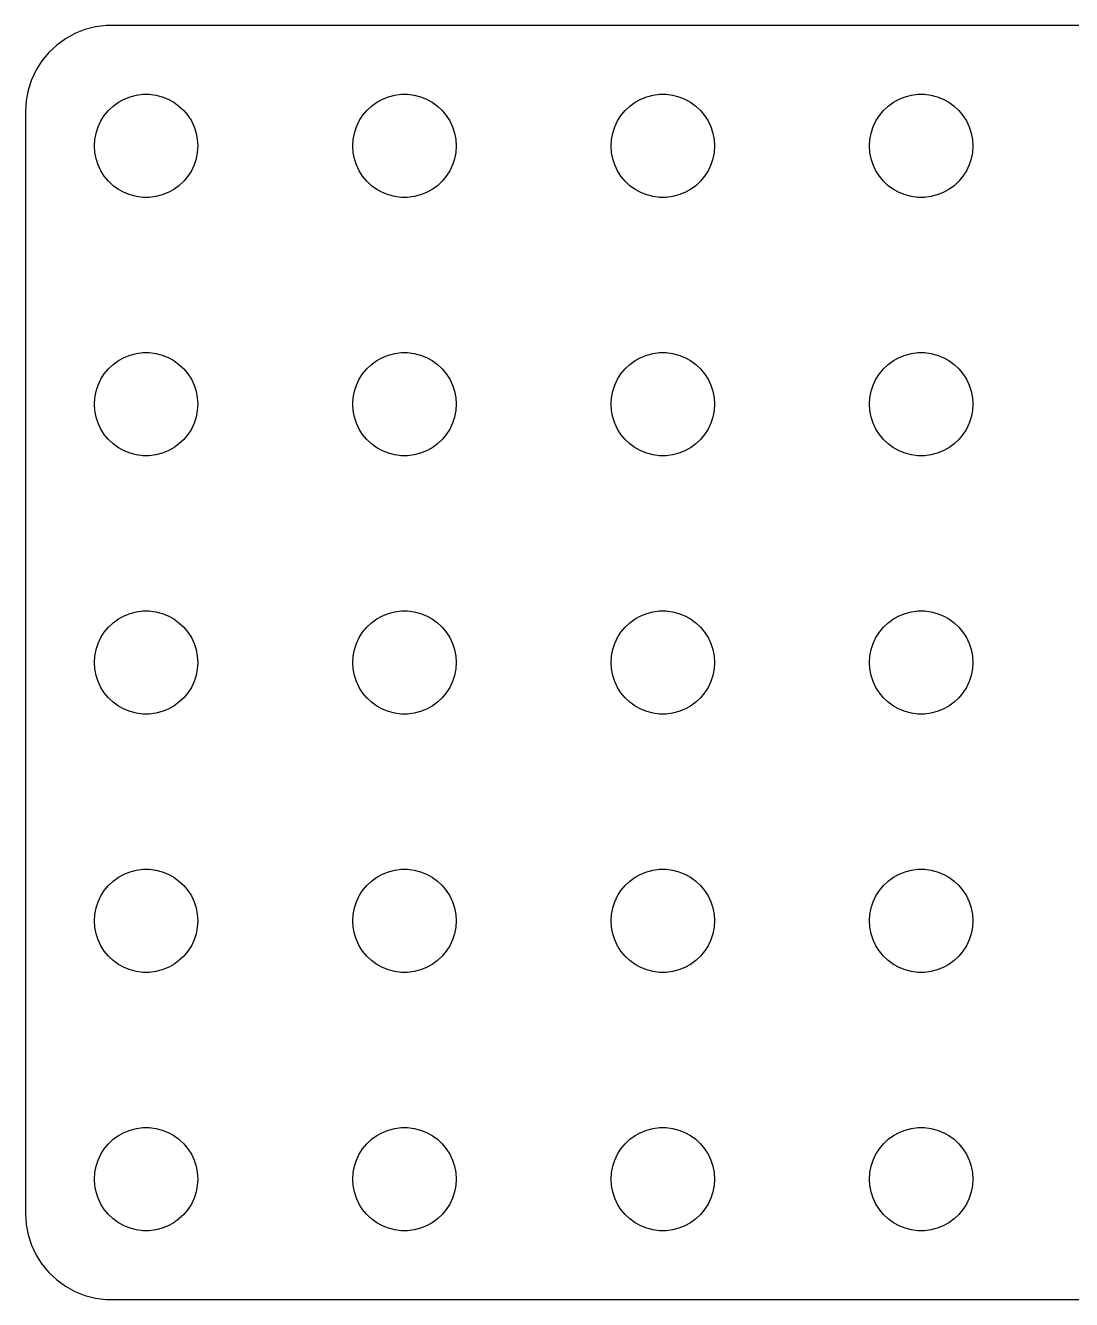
# Model space of a CAD drawing. Header units: metres. Extents: x -127 to 127, y -37 to 37.
# Drawn here: x -127 to -66.3, y -37 to 37 of the extents above; entities that cross this region are included whole.
import ezdxf

# ---------------------------------------------------------------- set-up
doc = ezdxf.new("R2010")
doc.units = ezdxf.units.M

msp = doc.modelspace()

# ---------------------------------------------------------------- linework, layer by layer
for p, q in [((-122.314, 36.9901), (-122.937, 36.9114)), ((122.314, 36.9901), (-122.314, 36.9901)), ((-124.129, 36.5241), (-124.679, 36.2216)), ((-123.545, 36.7553), (-124.129, 36.5241)), ((-122.937, 36.9114), (-123.545, 36.7553)), ((-125.187, 35.8526), (-125.645, 35.4227)), ((-124.679, 36.2216), (-125.187, 35.8526)), ((-126.045, 34.9389), (-126.382, 34.4088)), ((-125.645, 35.4227), (-126.045, 34.9389)), ((-126.382, 34.4088), (-126.649, 33.8406)), ((-126.649, 33.8406), (-126.843, 33.2434)), ((-126.961, 32.6267), (-127, 32)), ((-126.843, 33.2434), (-126.961, 32.6267)), ((-121.607, 32.533), (-121.277, 32.7145)), ((-121.277, 32.7145), (-120.927, 32.8532)), ((-120.927, 32.8532), (-120.562, 32.9469)), ((-120.562, 32.9469), (-120.188, 32.9941)), ((-120.188, 32.9941), (-119.812, 32.9941)), ((-119.812, 32.9941), (-119.438, 32.9469)), ((-119.438, 32.9469), (-119.073, 32.8532)), ((-119.073, 32.8532), (-118.723, 32.7145)), ((-118.723, 32.7145), (-118.393, 32.533)), ((-106.607, 32.533), (-106.277, 32.7145)), ((-106.277, 32.7145), (-105.927, 32.8532)), ((-105.927, 32.8532), (-105.562, 32.9469)), ((-105.562, 32.9469), (-105.188, 32.9941)), ((-105.188, 32.9941), (-104.812, 32.9941)), ((-104.812, 32.9941), (-104.438, 32.9469)), ((-104.438, 32.9469), (-104.073, 32.8532)), ((-104.073, 32.8532), (-103.723, 32.7145)), ((-103.723, 32.7145), (-103.393, 32.533)), ((-91.6075, 32.533), (-91.2773, 32.7145)), ((-91.2773, 32.7145), (-90.927, 32.8532)), ((-90.927, 32.8532), (-90.5621, 32.9469)), ((-90.5621, 32.9469), (-90.1884, 32.9941)), ((-90.1884, 32.9941), (-89.8116, 32.9941)), ((-89.8116, 32.9941), (-89.4379, 32.9469)), ((-89.4379, 32.9469), (-89.073, 32.8532)), ((-89.073, 32.8532), (-88.7227, 32.7145)), ((-88.7227, 32.7145), (-88.3925, 32.533)), ((-76.6075, 32.533), (-76.2773, 32.7145)), ((-76.2773, 32.7145), (-75.927, 32.8532)), ((-75.927, 32.8532), (-75.5621, 32.9469)), ((-75.5621, 32.9469), (-75.1884, 32.9941)), ((-75.1884, 32.9941), (-74.8116, 32.9941)), ((-74.8116, 32.9941), (-74.4379, 32.9469)), ((-74.4379, 32.9469), (-74.073, 32.8532)), ((-74.073, 32.8532), (-73.7227, 32.7145)), ((-73.7227, 32.7145), (-73.3925, 32.533)), ((-127, 32), (-127, -32)), ((-122.427, 31.7634), (-122.187, 32.0536)), ((-122.187, 32.0536), (-121.912, 32.3115)), ((-121.912, 32.3115), (-121.607, 32.533)), ((-118.393, 32.533), (-118.088, 32.3115)), ((-118.088, 32.3115), (-117.813, 32.0536)), ((-117.813, 32.0536), (-117.573, 31.7634)), ((-107.427, 31.7634), (-107.187, 32.0536)), ((-107.187, 32.0536), (-106.912, 32.3115)), ((-106.912, 32.3115), (-106.607, 32.533)), ((-103.393, 32.533), (-103.088, 32.3115)), ((-103.088, 32.3115), (-102.813, 32.0536)), ((-102.813, 32.0536), (-102.573, 31.7634)), ((-92.427, 31.7634), (-92.1869, 32.0536)), ((-92.1869, 32.0536), (-91.9123, 32.3115)), ((-91.9123, 32.3115), (-91.6075, 32.533)), ((-88.3925, 32.533), (-88.0877, 32.3115)), ((-88.0877, 32.3115), (-87.8131, 32.0536)), ((-87.8131, 32.0536), (-87.573, 31.7634)), ((-77.427, 31.7634), (-77.1869, 32.0536)), ((-77.1869, 32.0536), (-76.9123, 32.3115)), ((-76.9123, 32.3115), (-76.6075, 32.533)), ((-73.3925, 32.533), (-73.0877, 32.3115)), ((-73.0877, 32.3115), (-72.8131, 32.0536)), ((-72.8131, 32.0536), (-72.573, 31.7634)), ((-122.906, 30.7461), (-122.789, 31.1044)), ((-122.789, 31.1044), (-122.629, 31.4453)), ((-122.629, 31.4453), (-122.427, 31.7634)), ((-117.573, 31.7634), (-117.371, 31.4453)), ((-117.371, 31.4453), (-117.211, 31.1044)), ((-117.211, 31.1044), (-117.094, 30.7461)), ((-107.906, 30.7461), (-107.789, 31.1044)), ((-107.789, 31.1044), (-107.629, 31.4453)), ((-107.629, 31.4453), (-107.427, 31.7634)), ((-102.573, 31.7634), (-102.371, 31.4453)), ((-102.371, 31.4453), (-102.211, 31.1044)), ((-102.211, 31.1044), (-102.094, 30.7461)), ((-92.9057, 30.7461), (-92.7893, 31.1044)), ((-92.7893, 31.1044), (-92.6289, 31.4453)), ((-92.6289, 31.4453), (-92.427, 31.7634)), ((-87.573, 31.7634), (-87.3711, 31.4453)), ((-87.3711, 31.4453), (-87.2107, 31.1044)), ((-87.2107, 31.1044), (-87.0943, 30.7461)), ((-77.9057, 30.7461), (-77.7893, 31.1044)), ((-77.7893, 31.1044), (-77.6289, 31.4453)), ((-77.6289, 31.4453), (-77.427, 31.7634)), ((-72.573, 31.7634), (-72.3711, 31.4453)), ((-72.3711, 31.4453), (-72.2107, 31.1044)), ((-72.2107, 31.1044), (-72.0943, 30.7461)), ((-123, 30), (-122.976, 30.376)), ((-122.976, 30.376), (-122.906, 30.7461)), ((-117.094, 30.7461), (-117.024, 30.376)), ((-117.024, 30.376), (-117, 30)), ((-108, 30), (-107.976, 30.376)), ((-107.976, 30.376), (-107.906, 30.7461)), ((-102.094, 30.7461), (-102.024, 30.376)), ((-102.024, 30.376), (-102, 30)), ((-93, 30), (-92.9763, 30.376)), ((-92.9763, 30.376), (-92.9057, 30.7461)), ((-87.0943, 30.7461), (-87.0237, 30.376)), ((-87.0237, 30.376), (-87, 30)), ((-78, 30), (-77.9763, 30.376)), ((-77.9763, 30.376), (-77.9057, 30.7461)), ((-72.0943, 30.7461), (-72.0237, 30.376)), ((-72.0237, 30.376), (-72, 30)), ((-122.976, 29.624), (-123, 30)), ((-122.906, 29.2539), (-122.976, 29.624)), ((-117.024, 29.624), (-117.094, 29.2539)), ((-117, 30), (-117.024, 29.624)), ((-107.976, 29.624), (-108, 30)), ((-107.906, 29.2539), (-107.976, 29.624)), ((-102.024, 29.624), (-102.094, 29.2539)), ((-102, 30), (-102.024, 29.624)), ((-92.9763, 29.624), (-93, 30)), ((-92.9057, 29.2539), (-92.9763, 29.624)), ((-87.0237, 29.624), (-87.0943, 29.2539)), ((-87, 30), (-87.0237, 29.624)), ((-77.9763, 29.624), (-78, 30)), ((-77.9057, 29.2539), (-77.9763, 29.624)), ((-72.0237, 29.624), (-72.0943, 29.2539)), ((-72, 30), (-72.0237, 29.624)), ((-122.789, 28.8956), (-122.906, 29.2539)), ((-122.629, 28.5547), (-122.789, 28.8956)), ((-117.211, 28.8956), (-117.371, 28.5547)), ((-117.094, 29.2539), (-117.211, 28.8956)), ((-107.789, 28.8956), (-107.906, 29.2539)), ((-107.629, 28.5547), (-107.789, 28.8956)), ((-102.211, 28.8956), (-102.371, 28.5547)), ((-102.094, 29.2539), (-102.211, 28.8956)), ((-92.7893, 28.8956), (-92.9057, 29.2539)), ((-92.6289, 28.5547), (-92.7893, 28.8956)), ((-87.2107, 28.8956), (-87.3711, 28.5547)), ((-87.0943, 29.2539), (-87.2107, 28.8956)), ((-77.7893, 28.8956), (-77.9057, 29.2539)), ((-77.6289, 28.5547), (-77.7893, 28.8956)), ((-72.2107, 28.8956), (-72.3711, 28.5547)), ((-72.0943, 29.2539), (-72.2107, 28.8956)), ((-122.427, 28.2366), (-122.629, 28.5547)), ((-122.187, 27.9464), (-122.427, 28.2366)), ((-117.573, 28.2366), (-117.813, 27.9464)), ((-117.371, 28.5547), (-117.573, 28.2366)), ((-107.427, 28.2366), (-107.629, 28.5547)), ((-107.187, 27.9464), (-107.427, 28.2366)), ((-102.573, 28.2366), (-102.813, 27.9464)), ((-102.371, 28.5547), (-102.573, 28.2366)), ((-92.427, 28.2366), (-92.6289, 28.5547)), ((-92.1869, 27.9464), (-92.427, 28.2366)), ((-87.573, 28.2366), (-87.8131, 27.9464)), ((-87.3711, 28.5547), (-87.573, 28.2366)), ((-77.427, 28.2366), (-77.6289, 28.5547)), ((-77.1869, 27.9464), (-77.427, 28.2366)), ((-72.573, 28.2366), (-72.8131, 27.9464)), ((-72.3711, 28.5547), (-72.573, 28.2366)), ((-121.912, 27.6884), (-122.187, 27.9464)), ((-121.607, 27.467), (-121.912, 27.6884)), ((-121.277, 27.2855), (-121.607, 27.467)), ((-118.393, 27.467), (-118.723, 27.2855)), ((-118.088, 27.6884), (-118.393, 27.467)), ((-117.813, 27.9464), (-118.088, 27.6884)), ((-106.912, 27.6884), (-107.187, 27.9464)), ((-106.607, 27.467), (-106.912, 27.6884)), ((-106.277, 27.2855), (-106.607, 27.467)), ((-103.393, 27.467), (-103.723, 27.2855)), ((-103.088, 27.6884), (-103.393, 27.467)), ((-102.813, 27.9464), (-103.088, 27.6884)), ((-91.9123, 27.6884), (-92.1869, 27.9464)), ((-91.6075, 27.467), (-91.9123, 27.6884)), ((-91.2773, 27.2855), (-91.6075, 27.467)), ((-88.3925, 27.467), (-88.7227, 27.2855)), ((-88.0877, 27.6884), (-88.3925, 27.467)), ((-87.8131, 27.9464), (-88.0877, 27.6884)), ((-76.9123, 27.6884), (-77.1869, 27.9464)), ((-76.6075, 27.467), (-76.9123, 27.6884)), ((-76.2773, 27.2855), (-76.6075, 27.467)), ((-73.3925, 27.467), (-73.7227, 27.2855)), ((-73.0877, 27.6884), (-73.3925, 27.467)), ((-72.8131, 27.9464), (-73.0877, 27.6884)), ((-120.927, 27.1468), (-121.277, 27.2855)), ((-120.562, 27.0531), (-120.927, 27.1468)), ((-120.188, 27.0059), (-120.562, 27.0531)), ((-119.812, 27.0059), (-120.188, 27.0059)), ((-119.438, 27.0531), (-119.812, 27.0059)), ((-119.073, 27.1468), (-119.438, 27.0531)), ((-118.723, 27.2855), (-119.073, 27.1468)), ((-105.927, 27.1468), (-106.277, 27.2855)), ((-105.562, 27.0531), (-105.927, 27.1468)), ((-105.188, 27.0059), (-105.562, 27.0531)), ((-104.812, 27.0059), (-105.188, 27.0059)), ((-104.438, 27.0531), (-104.812, 27.0059)), ((-104.073, 27.1468), (-104.438, 27.0531)), ((-103.723, 27.2855), (-104.073, 27.1468)), ((-90.927, 27.1468), (-91.2773, 27.2855)), ((-90.5621, 27.0531), (-90.927, 27.1468)), ((-90.1884, 27.0059), (-90.5621, 27.0531)), ((-89.8116, 27.0059), (-90.1884, 27.0059)), ((-89.4379, 27.0531), (-89.8116, 27.0059)), ((-89.073, 27.1468), (-89.4379, 27.0531)), ((-88.7227, 27.2855), (-89.073, 27.1468)), ((-75.927, 27.1468), (-76.2773, 27.2855)), ((-75.5621, 27.0531), (-75.927, 27.1468)), ((-75.1884, 27.0059), (-75.5621, 27.0531)), ((-74.8116, 27.0059), (-75.1884, 27.0059)), ((-74.4379, 27.0531), (-74.8116, 27.0059)), ((-74.073, 27.1468), (-74.4379, 27.0531)), ((-73.7227, 27.2855), (-74.073, 27.1468)), ((-121.277, 17.7145), (-120.927, 17.8532)), ((-120.927, 17.8532), (-120.562, 17.9469)), ((-120.562, 17.9469), (-120.188, 17.9941)), ((-120.188, 17.9941), (-119.812, 17.9941)), ((-119.812, 17.9941), (-119.438, 17.9469)), ((-119.438, 17.9469), (-119.073, 17.8532)), ((-119.073, 17.8532), (-118.723, 17.7145)), ((-106.277, 17.7145), (-105.927, 17.8532)), ((-105.927, 17.8532), (-105.562, 17.9469)), ((-105.562, 17.9469), (-105.188, 17.9941)), ((-105.188, 17.9941), (-104.812, 17.9941)), ((-104.812, 17.9941), (-104.438, 17.9469)), ((-104.438, 17.9469), (-104.073, 17.8532)), ((-104.073, 17.8532), (-103.723, 17.7145)), ((-91.2773, 17.7145), (-90.927, 17.8532)), ((-90.927, 17.8532), (-90.5621, 17.9469)), ((-90.5621, 17.9469), (-90.1884, 17.9941)), ((-90.1884, 17.9941), (-89.8116, 17.9941)), ((-89.8116, 17.9941), (-89.4379, 17.9469)), ((-89.4379, 17.9469), (-89.073, 17.8532)), ((-89.073, 17.8532), (-88.7227, 17.7145)), ((-76.2773, 17.7145), (-75.927, 17.8532)), ((-75.927, 17.8532), (-75.5621, 17.9469)), ((-75.5621, 17.9469), (-75.1884, 17.9941)), ((-75.1884, 17.9941), (-74.8116, 17.9941)), ((-74.8116, 17.9941), (-74.4379, 17.9469)), ((-74.4379, 17.9469), (-74.073, 17.8532)), ((-74.073, 17.8532), (-73.7227, 17.7145)), ((-122.427, 16.7634), (-122.187, 17.0536)), ((-122.187, 17.0536), (-121.912, 17.3115)), ((-121.912, 17.3115), (-121.607, 17.533)), ((-121.607, 17.533), (-121.277, 17.7145)), ((-118.723, 17.7145), (-118.393, 17.533)), ((-118.393, 17.533), (-118.088, 17.3115)), ((-118.088, 17.3115), (-117.813, 17.0536)), ((-117.813, 17.0536), (-117.573, 16.7634)), ((-107.427, 16.7634), (-107.187, 17.0536)), ((-107.187, 17.0536), (-106.912, 17.3115)), ((-106.912, 17.3115), (-106.607, 17.533)), ((-106.607, 17.533), (-106.277, 17.7145)), ((-103.723, 17.7145), (-103.393, 17.533)), ((-103.393, 17.533), (-103.088, 17.3115)), ((-103.088, 17.3115), (-102.813, 17.0536)), ((-102.813, 17.0536), (-102.573, 16.7634)), ((-92.427, 16.7634), (-92.1869, 17.0536)), ((-92.1869, 17.0536), (-91.9123, 17.3115)), ((-91.9123, 17.3115), (-91.6075, 17.533)), ((-91.6075, 17.533), (-91.2773, 17.7145)), ((-88.7227, 17.7145), (-88.3925, 17.533)), ((-88.3925, 17.533), (-88.0877, 17.3115)), ((-88.0877, 17.3115), (-87.8131, 17.0536)), ((-87.8131, 17.0536), (-87.573, 16.7634)), ((-77.427, 16.7634), (-77.1869, 17.0536)), ((-77.1869, 17.0536), (-76.9123, 17.3115)), ((-76.9123, 17.3115), (-76.6075, 17.533)), ((-76.6075, 17.533), (-76.2773, 17.7145)), ((-73.7227, 17.7145), (-73.3925, 17.533)), ((-73.3925, 17.533), (-73.0877, 17.3115)), ((-73.0877, 17.3115), (-72.8131, 17.0536)), ((-72.8131, 17.0536), (-72.573, 16.7634)), ((-122.789, 16.1044), (-122.629, 16.4453)), ((-122.629, 16.4453), (-122.427, 16.7634)), ((-117.573, 16.7634), (-117.371, 16.4453)), ((-117.371, 16.4453), (-117.211, 16.1044)), ((-107.789, 16.1044), (-107.629, 16.4453)), ((-107.629, 16.4453), (-107.427, 16.7634)), ((-102.573, 16.7634), (-102.371, 16.4453)), ((-102.371, 16.4453), (-102.211, 16.1044)), ((-92.7893, 16.1044), (-92.6289, 16.4453)), ((-92.6289, 16.4453), (-92.427, 16.7634)), ((-87.573, 16.7634), (-87.3711, 16.4453)), ((-87.3711, 16.4453), (-87.2107, 16.1044)), ((-77.7893, 16.1044), (-77.6289, 16.4453)), ((-77.6289, 16.4453), (-77.427, 16.7634)), ((-72.573, 16.7634), (-72.3711, 16.4453)), ((-72.3711, 16.4453), (-72.2107, 16.1044)), ((-122.976, 15.376), (-122.906, 15.7461)), ((-122.906, 15.7461), (-122.789, 16.1044)), ((-117.211, 16.1044), (-117.094, 15.7461)), ((-117.094, 15.7461), (-117.024, 15.376)), ((-107.976, 15.376), (-107.906, 15.7461)), ((-107.906, 15.7461), (-107.789, 16.1044)), ((-102.211, 16.1044), (-102.094, 15.7461)), ((-102.094, 15.7461), (-102.024, 15.376)), ((-92.9763, 15.376), (-92.9057, 15.7461)), ((-92.9057, 15.7461), (-92.7893, 16.1044)), ((-87.2107, 16.1044), (-87.0943, 15.7461)), ((-87.0943, 15.7461), (-87.0237, 15.376)), ((-77.9763, 15.376), (-77.9057, 15.7461)), ((-77.9057, 15.7461), (-77.7893, 16.1044)), ((-72.2107, 16.1044), (-72.0943, 15.7461)), ((-72.0943, 15.7461), (-72.0237, 15.376)), ((-123, 15), (-122.976, 15.376)), ((-122.976, 14.624), (-123, 15)), ((-117.024, 15.376), (-117, 15)), ((-117, 15), (-117.024, 14.624)), ((-108, 15), (-107.976, 15.376)), ((-107.976, 14.624), (-108, 15)), ((-102.024, 15.376), (-102, 15)), ((-102, 15), (-102.024, 14.624)), ((-93, 15), (-92.9763, 15.376)), ((-92.9763, 14.624), (-93, 15)), ((-87.0237, 15.376), (-87, 15)), ((-87, 15), (-87.0237, 14.624)), ((-78, 15), (-77.9763, 15.376)), ((-77.9763, 14.624), (-78, 15)), ((-72.0237, 15.376), (-72, 15)), ((-72, 15), (-72.0237, 14.624)), ((-122.906, 14.2539), (-122.976, 14.624)), ((-122.789, 13.8956), (-122.906, 14.2539)), ((-117.094, 14.2539), (-117.211, 13.8956)), ((-117.024, 14.624), (-117.094, 14.2539)), ((-107.906, 14.2539), (-107.976, 14.624)), ((-107.789, 13.8956), (-107.906, 14.2539)), ((-102.094, 14.2539), (-102.211, 13.8956)), ((-102.024, 14.624), (-102.094, 14.2539)), ((-92.9057, 14.2539), (-92.9763, 14.624)), ((-92.7893, 13.8956), (-92.9057, 14.2539)), ((-87.0943, 14.2539), (-87.2107, 13.8956)), ((-87.0237, 14.624), (-87.0943, 14.2539)), ((-77.9057, 14.2539), (-77.9763, 14.624)), ((-77.7893, 13.8956), (-77.9057, 14.2539)), ((-72.0943, 14.2539), (-72.2107, 13.8956)), ((-72.0237, 14.624), (-72.0943, 14.2539)), ((-122.629, 13.5547), (-122.789, 13.8956)), ((-122.427, 13.2366), (-122.629, 13.5547)), ((-117.371, 13.5547), (-117.573, 13.2366)), ((-117.211, 13.8956), (-117.371, 13.5547)), ((-107.629, 13.5547), (-107.789, 13.8956)), ((-107.427, 13.2366), (-107.629, 13.5547)), ((-102.371, 13.5547), (-102.573, 13.2366)), ((-102.211, 13.8956), (-102.371, 13.5547)), ((-92.6289, 13.5547), (-92.7893, 13.8956)), ((-92.427, 13.2366), (-92.6289, 13.5547)), ((-87.3711, 13.5547), (-87.573, 13.2366)), ((-87.2107, 13.8956), (-87.3711, 13.5547)), ((-77.6289, 13.5547), (-77.7893, 13.8956)), ((-77.427, 13.2366), (-77.6289, 13.5547)), ((-72.3711, 13.5547), (-72.573, 13.2366)), ((-72.2107, 13.8956), (-72.3711, 13.5547)), ((-122.187, 12.9464), (-122.427, 13.2366)), ((-121.912, 12.6884), (-122.187, 12.9464)), ((-121.607, 12.467), (-121.912, 12.6884)), ((-118.088, 12.6884), (-118.393, 12.467)), ((-117.813, 12.9464), (-118.088, 12.6884)), ((-117.573, 13.2366), (-117.813, 12.9464)), ((-107.187, 12.9464), (-107.427, 13.2366)), ((-106.912, 12.6884), (-107.187, 12.9464)), ((-106.607, 12.467), (-106.912, 12.6884)), ((-103.088, 12.6884), (-103.393, 12.467)), ((-102.813, 12.9464), (-103.088, 12.6884)), ((-102.573, 13.2366), (-102.813, 12.9464)), ((-92.1869, 12.9464), (-92.427, 13.2366)), ((-91.9123, 12.6884), (-92.1869, 12.9464)), ((-91.6075, 12.467), (-91.9123, 12.6884)), ((-88.0877, 12.6884), (-88.3925, 12.467)), ((-87.8131, 12.9464), (-88.0877, 12.6884)), ((-87.573, 13.2366), (-87.8131, 12.9464)), ((-77.1869, 12.9464), (-77.427, 13.2366)), ((-76.9123, 12.6884), (-77.1869, 12.9464)), ((-76.6075, 12.467), (-76.9123, 12.6884)), ((-73.0877, 12.6884), (-73.3925, 12.467)), ((-72.8131, 12.9464), (-73.0877, 12.6884)), ((-72.573, 13.2366), (-72.8131, 12.9464)), ((-121.277, 12.2855), (-121.607, 12.467)), ((-120.927, 12.1468), (-121.277, 12.2855)), ((-120.562, 12.0531), (-120.927, 12.1468)), ((-120.188, 12.0059), (-120.562, 12.0531)), ((-119.812, 12.0059), (-120.188, 12.0059)), ((-119.438, 12.0531), (-119.812, 12.0059)), ((-119.073, 12.1468), (-119.438, 12.0531)), ((-118.723, 12.2855), (-119.073, 12.1468)), ((-118.393, 12.467), (-118.723, 12.2855)), ((-106.277, 12.2855), (-106.607, 12.467)), ((-105.927, 12.1468), (-106.277, 12.2855)), ((-105.562, 12.0531), (-105.927, 12.1468)), ((-105.188, 12.0059), (-105.562, 12.0531)), ((-104.812, 12.0059), (-105.188, 12.0059)), ((-104.438, 12.0531), (-104.812, 12.0059)), ((-104.073, 12.1468), (-104.438, 12.0531)), ((-103.723, 12.2855), (-104.073, 12.1468)), ((-103.393, 12.467), (-103.723, 12.2855)), ((-91.2773, 12.2855), (-91.6075, 12.467)), ((-90.927, 12.1468), (-91.2773, 12.2855)), ((-90.5621, 12.0531), (-90.927, 12.1468)), ((-90.1884, 12.0059), (-90.5621, 12.0531)), ((-89.8116, 12.0059), (-90.1884, 12.0059)), ((-89.4379, 12.0531), (-89.8116, 12.0059)), ((-89.073, 12.1468), (-89.4379, 12.0531)), ((-88.7227, 12.2855), (-89.073, 12.1468)), ((-88.3925, 12.467), (-88.7227, 12.2855)), ((-76.2773, 12.2855), (-76.6075, 12.467)), ((-75.927, 12.1468), (-76.2773, 12.2855)), ((-75.5621, 12.0531), (-75.927, 12.1468)), ((-75.1884, 12.0059), (-75.5621, 12.0531)), ((-74.8116, 12.0059), (-75.1884, 12.0059)), ((-74.4379, 12.0531), (-74.8116, 12.0059)), ((-74.073, 12.1468), (-74.4379, 12.0531)), ((-73.7227, 12.2855), (-74.073, 12.1468)), ((-73.3925, 12.467), (-73.7227, 12.2855)), ((-120.562, 2.94685), (-120.188, 2.99408)), ((-120.188, 2.99408), (-119.812, 2.99408)), ((-119.812, 2.99408), (-119.438, 2.94685)), ((-105.562, 2.94685), (-105.188, 2.99408)), ((-105.188, 2.99408), (-104.812, 2.99408)), ((-104.812, 2.99408), (-104.438, 2.94685)), ((-90.5621, 2.94685), (-90.1884, 2.99408)), ((-90.1884, 2.99408), (-89.8116, 2.99408)), ((-89.8116, 2.99408), (-89.4379, 2.94685)), ((-75.5621, 2.94685), (-75.1884, 2.99408)), ((-75.1884, 2.99408), (-74.8116, 2.99408)), ((-74.8116, 2.99408), (-74.4379, 2.94685)), ((-122.187, 2.05363), (-121.912, 2.31154)), ((-121.912, 2.31154), (-121.607, 2.53297)), ((-121.607, 2.53297), (-121.277, 2.71448)), ((-121.277, 2.71448), (-120.927, 2.85316)), ((-120.927, 2.85316), (-120.562, 2.94685)), ((-119.438, 2.94685), (-119.073, 2.85316)), ((-119.073, 2.85316), (-118.723, 2.71448)), ((-118.723, 2.71448), (-118.393, 2.53297)), ((-118.393, 2.53297), (-118.088, 2.31154)), ((-118.088, 2.31154), (-117.813, 2.05363)), ((-107.187, 2.05363), (-106.912, 2.31154)), ((-106.912, 2.31154), (-106.607, 2.53297)), ((-106.607, 2.53297), (-106.277, 2.71448)), ((-106.277, 2.71448), (-105.927, 2.85316)), ((-105.927, 2.85316), (-105.562, 2.94685)), ((-104.438, 2.94685), (-104.073, 2.85316)), ((-104.073, 2.85316), (-103.723, 2.71448)), ((-103.723, 2.71448), (-103.393, 2.53297)), ((-103.393, 2.53297), (-103.088, 2.31154)), ((-103.088, 2.31154), (-102.813, 2.05363)), ((-92.1869, 2.05363), (-91.9123, 2.31154)), ((-91.9123, 2.31154), (-91.6075, 2.53297)), ((-91.6075, 2.53297), (-91.2773, 2.71448)), ((-91.2773, 2.71448), (-90.927, 2.85316)), ((-90.927, 2.85316), (-90.5621, 2.94685)), ((-89.4379, 2.94685), (-89.073, 2.85316)), ((-89.073, 2.85316), (-88.7227, 2.71448)), ((-88.7227, 2.71448), (-88.3925, 2.53297)), ((-88.3925, 2.53297), (-88.0877, 2.31154)), ((-88.0877, 2.31154), (-87.8131, 2.05363)), ((-77.1869, 2.05363), (-76.9123, 2.31154)), ((-76.9123, 2.31154), (-76.6075, 2.53297)), ((-76.6075, 2.53297), (-76.2773, 2.71448)), ((-76.2773, 2.71448), (-75.927, 2.85316)), ((-75.927, 2.85316), (-75.5621, 2.94685)), ((-74.4379, 2.94685), (-74.073, 2.85316)), ((-74.073, 2.85316), (-73.7227, 2.71448)), ((-73.7227, 2.71448), (-73.3925, 2.53297)), ((-73.3925, 2.53297), (-73.0877, 2.31154)), ((-73.0877, 2.31154), (-72.8131, 2.05363)), ((-122.629, 1.44525), (-122.427, 1.76335)), ((-122.427, 1.76335), (-122.187, 2.05363)), ((-117.813, 2.05363), (-117.573, 1.76335)), ((-117.573, 1.76335), (-117.371, 1.44525)), ((-107.629, 1.44525), (-107.427, 1.76335)), ((-107.427, 1.76335), (-107.187, 2.05363)), ((-102.813, 2.05363), (-102.573, 1.76335)), ((-102.573, 1.76335), (-102.371, 1.44525)), ((-92.6289, 1.44525), (-92.427, 1.76335)), ((-92.427, 1.76335), (-92.1869, 2.05363)), ((-87.8131, 2.05363), (-87.573, 1.76335)), ((-87.573, 1.76335), (-87.3711, 1.44525)), ((-77.6289, 1.44525), (-77.427, 1.76335)), ((-77.427, 1.76335), (-77.1869, 2.05363)), ((-72.8131, 2.05363), (-72.573, 1.76335)), ((-72.573, 1.76335), (-72.3711, 1.44525)), ((-122.976, 0.375992), (-122.906, 0.746063)), ((-122.906, 0.746063), (-122.789, 1.10437)), ((-122.789, 1.10437), (-122.629, 1.44525)), ((-117.371, 1.44525), (-117.211, 1.10437)), ((-117.211, 1.10437), (-117.094, 0.746063)), ((-117.094, 0.746063), (-117.024, 0.375992)), ((-107.976, 0.375992), (-107.906, 0.746063)), ((-107.906, 0.746063), (-107.789, 1.10437)), ((-107.789, 1.10437), (-107.629, 1.44525)), ((-102.371, 1.44525), (-102.211, 1.10437)), ((-102.211, 1.10437), (-102.094, 0.746063)), ((-102.094, 0.746063), (-102.024, 0.375992)), ((-92.9763, 0.375992), (-92.9057, 0.746063)), ((-92.9057, 0.746063), (-92.7893, 1.10437)), ((-92.7893, 1.10437), (-92.6289, 1.44525)), ((-87.3711, 1.44525), (-87.2107, 1.10437)), ((-87.2107, 1.10437), (-87.0943, 0.746063)), ((-87.0943, 0.746063), (-87.0237, 0.375992)), ((-77.9763, 0.375992), (-77.9057, 0.746063)), ((-77.9057, 0.746063), (-77.7893, 1.10437)), ((-77.7893, 1.10437), (-77.6289, 1.44525)), ((-72.3711, 1.44525), (-72.2107, 1.10437)), ((-72.2107, 1.10437), (-72.0943, 0.746063)), ((-72.0943, 0.746063), (-72.0237, 0.375992)), ((-123, 0), (-122.976, 0.375992)), ((-122.976, -0.375992), (-123, 0)), ((-117.024, 0.375992), (-117, 0)), ((-117, 0), (-117.024, -0.375992)), ((-108, 0), (-107.976, 0.375992)), ((-107.976, -0.375992), (-108, 0)), ((-102.024, 0.375992), (-102, 0)), ((-102, 0), (-102.024, -0.375992)), ((-93, 0), (-92.9763, 0.375992)), ((-92.9763, -0.375992), (-93, 0)), ((-87.0237, 0.375992), (-87, 0)), ((-87, 0), (-87.0237, -0.375992)), ((-78, 0), (-77.9763, 0.375992)), ((-77.9763, -0.375992), (-78, 0)), ((-72.0237, 0.375992), (-72, 0)), ((-72, 0), (-72.0237, -0.375992)), ((-122.906, -0.746063), (-122.976, -0.375992)), ((-117.024, -0.375992), (-117.094, -0.746063)), ((-107.906, -0.746063), (-107.976, -0.375992)), ((-102.024, -0.375992), (-102.094, -0.746063)), ((-92.9057, -0.746063), (-92.9763, -0.375992)), ((-87.0237, -0.375992), (-87.0943, -0.746063)), ((-77.9057, -0.746063), (-77.9763, -0.375992)), ((-72.0237, -0.375992), (-72.0943, -0.746063)), ((-122.789, -1.10437), (-122.906, -0.746063)), ((-122.629, -1.44525), (-122.789, -1.10437)), ((-122.427, -1.76335), (-122.629, -1.44525)), ((-117.371, -1.44525), (-117.573, -1.76335)), ((-117.211, -1.10437), (-117.371, -1.44525)), ((-117.094, -0.746063), (-117.211, -1.10437)), ((-107.789, -1.10437), (-107.906, -0.746063)), ((-107.629, -1.44525), (-107.789, -1.10437)), ((-107.427, -1.76335), (-107.629, -1.44525)), ((-102.371, -1.44525), (-102.573, -1.76335)), ((-102.211, -1.10437), (-102.371, -1.44525)), ((-102.094, -0.746063), (-102.211, -1.10437)), ((-92.7893, -1.10437), (-92.9057, -0.746063)), ((-92.6289, -1.44525), (-92.7893, -1.10437)), ((-92.427, -1.76335), (-92.6289, -1.44525)), ((-87.3711, -1.44525), (-87.573, -1.76335)), ((-87.2107, -1.10437), (-87.3711, -1.44525)), ((-87.0943, -0.746063), (-87.2107, -1.10437)), ((-77.7893, -1.10437), (-77.9057, -0.746063)), ((-77.6289, -1.44525), (-77.7893, -1.10437)), ((-77.427, -1.76335), (-77.6289, -1.44525)), ((-72.3711, -1.44525), (-72.573, -1.76335)), ((-72.2107, -1.10437), (-72.3711, -1.44525)), ((-72.0943, -0.746063), (-72.2107, -1.10437)), ((-122.187, -2.05363), (-122.427, -1.76335)), ((-121.912, -2.31154), (-122.187, -2.05363)), ((-117.813, -2.05363), (-118.088, -2.31154)), ((-117.573, -1.76335), (-117.813, -2.05363)), ((-107.187, -2.05363), (-107.427, -1.76335)), ((-106.912, -2.31154), (-107.187, -2.05363)), ((-102.813, -2.05363), (-103.088, -2.31154)), ((-102.573, -1.76335), (-102.813, -2.05363)), ((-92.1869, -2.05363), (-92.427, -1.76335)), ((-91.9123, -2.31154), (-92.1869, -2.05363)), ((-87.8131, -2.05363), (-88.0877, -2.31154)), ((-87.573, -1.76335), (-87.8131, -2.05363)), ((-77.1869, -2.05363), (-77.427, -1.76335)), ((-76.9123, -2.31154), (-77.1869, -2.05363)), ((-72.8131, -2.05363), (-73.0877, -2.31154)), ((-72.573, -1.76335), (-72.8131, -2.05363)), ((-121.607, -2.53297), (-121.912, -2.31154)), ((-121.277, -2.71448), (-121.607, -2.53297)), ((-120.927, -2.85316), (-121.277, -2.71448)), ((-120.562, -2.94685), (-120.927, -2.85316)), ((-120.188, -2.99408), (-120.562, -2.94685)), ((-119.438, -2.94685), (-119.812, -2.99408)), ((-119.073, -2.85316), (-119.438, -2.94685)), ((-118.723, -2.71448), (-119.073, -2.85316)), ((-118.393, -2.53297), (-118.723, -2.71448)), ((-118.088, -2.31154), (-118.393, -2.53297)), ((-106.607, -2.53297), (-106.912, -2.31154)), ((-106.277, -2.71448), (-106.607, -2.53297)), ((-105.927, -2.85316), (-106.277, -2.71448)), ((-105.562, -2.94685), (-105.927, -2.85316)), ((-105.188, -2.99408), (-105.562, -2.94685)), ((-104.438, -2.94685), (-104.812, -2.99408)), ((-104.073, -2.85316), (-104.438, -2.94685)), ((-103.723, -2.71448), (-104.073, -2.85316)), ((-103.393, -2.53297), (-103.723, -2.71448)), ((-103.088, -2.31154), (-103.393, -2.53297)), ((-91.6075, -2.53297), (-91.9123, -2.31154)), ((-91.2773, -2.71448), (-91.6075, -2.53297)), ((-90.927, -2.85316), (-91.2773, -2.71448)), ((-90.5621, -2.94685), (-90.927, -2.85316)), ((-90.1884, -2.99408), (-90.5621, -2.94685)), ((-89.4379, -2.94685), (-89.8116, -2.99408)), ((-89.073, -2.85316), (-89.4379, -2.94685)), ((-88.7227, -2.71448), (-89.073, -2.85316)), ((-88.3925, -2.53297), (-88.7227, -2.71448)), ((-88.0877, -2.31154), (-88.3925, -2.53297)), ((-76.6075, -2.53297), (-76.9123, -2.31154)), ((-76.2773, -2.71448), (-76.6075, -2.53297)), ((-75.927, -2.85316), (-76.2773, -2.71448)), ((-75.5621, -2.94685), (-75.927, -2.85316)), ((-75.1884, -2.99408), (-75.5621, -2.94685)), ((-74.4379, -2.94685), (-74.8116, -2.99408)), ((-74.073, -2.85316), (-74.4379, -2.94685)), ((-73.7227, -2.71448), (-74.073, -2.85316)), ((-73.3925, -2.53297), (-73.7227, -2.71448)), ((-73.0877, -2.31154), (-73.3925, -2.53297)), ((-119.812, -2.99408), (-120.188, -2.99408)), ((-104.812, -2.99408), (-105.188, -2.99408)), ((-89.8116, -2.99408), (-90.1884, -2.99408)), ((-74.8116, -2.99408), (-75.1884, -2.99408)), ((-121.912, -12.6884), (-121.607, -12.467)), ((-121.607, -12.467), (-121.277, -12.2855)), ((-121.277, -12.2855), (-120.927, -12.1468)), ((-120.927, -12.1468), (-120.562, -12.0531)), ((-120.562, -12.0531), (-120.188, -12.0059)), ((-120.188, -12.0059), (-119.812, -12.0059)), ((-119.812, -12.0059), (-119.438, -12.0531)), ((-119.438, -12.0531), (-119.073, -12.1468)), ((-119.073, -12.1468), (-118.723, -12.2855)), ((-118.723, -12.2855), (-118.393, -12.467)), ((-118.393, -12.467), (-118.088, -12.6884)), ((-106.912, -12.6884), (-106.607, -12.467)), ((-106.607, -12.467), (-106.277, -12.2855)), ((-106.277, -12.2855), (-105.927, -12.1468)), ((-105.927, -12.1468), (-105.562, -12.0531)), ((-105.562, -12.0531), (-105.188, -12.0059)), ((-105.188, -12.0059), (-104.812, -12.0059)), ((-104.812, -12.0059), (-104.438, -12.0531)), ((-104.438, -12.0531), (-104.073, -12.1468)), ((-104.073, -12.1468), (-103.723, -12.2855)), ((-103.723, -12.2855), (-103.393, -12.467)), ((-103.393, -12.467), (-103.088, -12.6884)), ((-91.9123, -12.6884), (-91.6075, -12.467)), ((-91.6075, -12.467), (-91.2773, -12.2855)), ((-91.2773, -12.2855), (-90.927, -12.1468)), ((-90.927, -12.1468), (-90.5621, -12.0531)), ((-90.5621, -12.0531), (-90.1884, -12.0059)), ((-90.1884, -12.0059), (-89.8116, -12.0059)), ((-89.8116, -12.0059), (-89.4379, -12.0531)), ((-89.4379, -12.0531), (-89.073, -12.1468)), ((-89.073, -12.1468), (-88.7227, -12.2855)), ((-88.7227, -12.2855), (-88.3925, -12.467)), ((-88.3925, -12.467), (-88.0877, -12.6884)), ((-76.9123, -12.6884), (-76.6075, -12.467)), ((-76.6075, -12.467), (-76.2773, -12.2855)), ((-76.2773, -12.2855), (-75.927, -12.1468)), ((-75.927, -12.1468), (-75.5621, -12.0531)), ((-75.5621, -12.0531), (-75.1884, -12.0059)), ((-75.1884, -12.0059), (-74.8116, -12.0059)), ((-74.8116, -12.0059), (-74.4379, -12.0531)), ((-74.4379, -12.0531), (-74.073, -12.1468)), ((-74.073, -12.1468), (-73.7227, -12.2855)), ((-73.7227, -12.2855), (-73.3925, -12.467)), ((-73.3925, -12.467), (-73.0877, -12.6884)), ((-122.629, -13.5547), (-122.427, -13.2366)), ((-122.427, -13.2366), (-122.187, -12.9464)), ((-122.187, -12.9464), (-121.912, -12.6884)), ((-118.088, -12.6884), (-117.813, -12.9464)), ((-117.813, -12.9464), (-117.573, -13.2366)), ((-117.573, -13.2366), (-117.371, -13.5547)), ((-107.629, -13.5547), (-107.427, -13.2366)), ((-107.427, -13.2366), (-107.187, -12.9464)), ((-107.187, -12.9464), (-106.912, -12.6884)), ((-103.088, -12.6884), (-102.813, -12.9464)), ((-102.813, -12.9464), (-102.573, -13.2366)), ((-102.573, -13.2366), (-102.371, -13.5547)), ((-92.6289, -13.5547), (-92.427, -13.2366)), ((-92.427, -13.2366), (-92.1869, -12.9464)), ((-92.1869, -12.9464), (-91.9123, -12.6884)), ((-88.0877, -12.6884), (-87.8131, -12.9464)), ((-87.8131, -12.9464), (-87.573, -13.2366)), ((-87.573, -13.2366), (-87.3711, -13.5547)), ((-77.6289, -13.5547), (-77.427, -13.2366)), ((-77.427, -13.2366), (-77.1869, -12.9464)), ((-77.1869, -12.9464), (-76.9123, -12.6884)), ((-73.0877, -12.6884), (-72.8131, -12.9464)), ((-72.8131, -12.9464), (-72.573, -13.2366)), ((-72.573, -13.2366), (-72.3711, -13.5547)), ((-122.906, -14.2539), (-122.789, -13.8956)), ((-122.789, -13.8956), (-122.629, -13.5547)), ((-117.371, -13.5547), (-117.211, -13.8956)), ((-117.211, -13.8956), (-117.094, -14.2539)), ((-107.906, -14.2539), (-107.789, -13.8956)), ((-107.789, -13.8956), (-107.629, -13.5547)), ((-102.371, -13.5547), (-102.211, -13.8956)), ((-102.211, -13.8956), (-102.094, -14.2539)), ((-92.9057, -14.2539), (-92.7893, -13.8956)), ((-92.7893, -13.8956), (-92.6289, -13.5547)), ((-87.3711, -13.5547), (-87.2107, -13.8956)), ((-87.2107, -13.8956), (-87.0943, -14.2539)), ((-77.9057, -14.2539), (-77.7893, -13.8956)), ((-77.7893, -13.8956), (-77.6289, -13.5547)), ((-72.3711, -13.5547), (-72.2107, -13.8956)), ((-72.2107, -13.8956), (-72.0943, -14.2539)), ((-123, -15), (-122.976, -14.624)), ((-122.976, -14.624), (-122.906, -14.2539)), ((-117.094, -14.2539), (-117.024, -14.624)), ((-117.024, -14.624), (-117, -15)), ((-108, -15), (-107.976, -14.624)), ((-107.976, -14.624), (-107.906, -14.2539)), ((-102.094, -14.2539), (-102.024, -14.624)), ((-102.024, -14.624), (-102, -15)), ((-93, -15), (-92.9763, -14.624)), ((-92.9763, -14.624), (-92.9057, -14.2539)), ((-87.0943, -14.2539), (-87.0237, -14.624)), ((-87.0237, -14.624), (-87, -15)), ((-78, -15), (-77.9763, -14.624)), ((-77.9763, -14.624), (-77.9057, -14.2539)), ((-72.0943, -14.2539), (-72.0237, -14.624)), ((-72.0237, -14.624), (-72, -15)), ((-122.976, -15.376), (-123, -15)), ((-122.906, -15.7461), (-122.976, -15.376)), ((-117.024, -15.376), (-117.094, -15.7461)), ((-117, -15), (-117.024, -15.376)), ((-107.976, -15.376), (-108, -15)), ((-107.906, -15.7461), (-107.976, -15.376)), ((-102.024, -15.376), (-102.094, -15.7461)), ((-102, -15), (-102.024, -15.376)), ((-92.9763, -15.376), (-93, -15)), ((-92.9057, -15.7461), (-92.9763, -15.376)), ((-87.0237, -15.376), (-87.0943, -15.7461)), ((-87, -15), (-87.0237, -15.376)), ((-77.9763, -15.376), (-78, -15)), ((-77.9057, -15.7461), (-77.9763, -15.376)), ((-72.0237, -15.376), (-72.0943, -15.7461)), ((-72, -15), (-72.0237, -15.376)), ((-122.789, -16.1044), (-122.906, -15.7461)), ((-122.629, -16.4453), (-122.789, -16.1044)), ((-117.211, -16.1044), (-117.371, -16.4453)), ((-117.094, -15.7461), (-117.211, -16.1044)), ((-107.789, -16.1044), (-107.906, -15.7461)), ((-107.629, -16.4453), (-107.789, -16.1044)), ((-102.211, -16.1044), (-102.371, -16.4453)), ((-102.094, -15.7461), (-102.211, -16.1044)), ((-92.7893, -16.1044), (-92.9057, -15.7461)), ((-92.6289, -16.4453), (-92.7893, -16.1044)), ((-87.2107, -16.1044), (-87.3711, -16.4453)), ((-87.0943, -15.7461), (-87.2107, -16.1044)), ((-77.7893, -16.1044), (-77.9057, -15.7461)), ((-77.6289, -16.4453), (-77.7893, -16.1044)), ((-72.2107, -16.1044), (-72.3711, -16.4453)), ((-72.0943, -15.7461), (-72.2107, -16.1044)), ((-122.427, -16.7634), (-122.629, -16.4453)), ((-122.187, -17.0536), (-122.427, -16.7634)), ((-117.573, -16.7634), (-117.813, -17.0536)), ((-117.371, -16.4453), (-117.573, -16.7634)), ((-107.427, -16.7634), (-107.629, -16.4453)), ((-107.187, -17.0536), (-107.427, -16.7634)), ((-102.573, -16.7634), (-102.813, -17.0536)), ((-102.371, -16.4453), (-102.573, -16.7634)), ((-92.427, -16.7634), (-92.6289, -16.4453)), ((-92.1869, -17.0536), (-92.427, -16.7634)), ((-87.573, -16.7634), (-87.8131, -17.0536)), ((-87.3711, -16.4453), (-87.573, -16.7634)), ((-77.427, -16.7634), (-77.6289, -16.4453)), ((-77.1869, -17.0536), (-77.427, -16.7634)), ((-72.573, -16.7634), (-72.8131, -17.0536)), ((-72.3711, -16.4453), (-72.573, -16.7634)), ((-121.912, -17.3115), (-122.187, -17.0536)), ((-121.607, -17.533), (-121.912, -17.3115)), ((-121.277, -17.7145), (-121.607, -17.533)), ((-120.927, -17.8532), (-121.277, -17.7145)), ((-118.723, -17.7145), (-119.073, -17.8532)), ((-118.393, -17.533), (-118.723, -17.7145)), ((-118.088, -17.3115), (-118.393, -17.533)), ((-117.813, -17.0536), (-118.088, -17.3115)), ((-106.912, -17.3115), (-107.187, -17.0536)), ((-106.607, -17.533), (-106.912, -17.3115)), ((-106.277, -17.7145), (-106.607, -17.533)), ((-105.927, -17.8532), (-106.277, -17.7145)), ((-103.723, -17.7145), (-104.073, -17.8532)), ((-103.393, -17.533), (-103.723, -17.7145)), ((-103.088, -17.3115), (-103.393, -17.533)), ((-102.813, -17.0536), (-103.088, -17.3115)), ((-91.9123, -17.3115), (-92.1869, -17.0536)), ((-91.6075, -17.533), (-91.9123, -17.3115)), ((-91.2773, -17.7145), (-91.6075, -17.533)), ((-90.927, -17.8532), (-91.2773, -17.7145)), ((-88.7227, -17.7145), (-89.073, -17.8532)), ((-88.3925, -17.533), (-88.7227, -17.7145)), ((-88.0877, -17.3115), (-88.3925, -17.533)), ((-87.8131, -17.0536), (-88.0877, -17.3115)), ((-76.9123, -17.3115), (-77.1869, -17.0536)), ((-76.6075, -17.533), (-76.9123, -17.3115)), ((-76.2773, -17.7145), (-76.6075, -17.533)), ((-75.927, -17.8532), (-76.2773, -17.7145)), ((-73.7227, -17.7145), (-74.073, -17.8532)), ((-73.3925, -17.533), (-73.7227, -17.7145)), ((-73.0877, -17.3115), (-73.3925, -17.533)), ((-72.8131, -17.0536), (-73.0877, -17.3115)), ((-120.562, -17.9469), (-120.927, -17.8532)), ((-120.188, -17.9941), (-120.562, -17.9469)), ((-119.812, -17.9941), (-120.188, -17.9941)), ((-119.438, -17.9469), (-119.812, -17.9941)), ((-119.073, -17.8532), (-119.438, -17.9469)), ((-105.562, -17.9469), (-105.927, -17.8532)), ((-105.188, -17.9941), (-105.562, -17.9469)), ((-104.812, -17.9941), (-105.188, -17.9941)), ((-104.438, -17.9469), (-104.812, -17.9941)), ((-104.073, -17.8532), (-104.438, -17.9469)), ((-90.5621, -17.9469), (-90.927, -17.8532)), ((-90.1884, -17.9941), (-90.5621, -17.9469)), ((-89.8116, -17.9941), (-90.1884, -17.9941)), ((-89.4379, -17.9469), (-89.8116, -17.9941)), ((-89.073, -17.8532), (-89.4379, -17.9469)), ((-75.5621, -17.9469), (-75.927, -17.8532)), ((-75.1884, -17.9941), (-75.5621, -17.9469)), ((-74.8116, -17.9941), (-75.1884, -17.9941)), ((-74.4379, -17.9469), (-74.8116, -17.9941)), ((-74.073, -17.8532), (-74.4379, -17.9469)), ((-121.607, -27.467), (-121.277, -27.2855)), ((-121.277, -27.2855), (-120.927, -27.1468)), ((-120.927, -27.1468), (-120.562, -27.0531)), ((-120.562, -27.0531), (-120.188, -27.0059)), ((-120.188, -27.0059), (-119.812, -27.0059)), ((-119.812, -27.0059), (-119.438, -27.0531)), ((-119.438, -27.0531), (-119.073, -27.1468)), ((-119.073, -27.1468), (-118.723, -27.2855)), ((-118.723, -27.2855), (-118.393, -27.467)), ((-106.607, -27.467), (-106.277, -27.2855)), ((-106.277, -27.2855), (-105.927, -27.1468)), ((-105.927, -27.1468), (-105.562, -27.0531)), ((-105.562, -27.0531), (-105.188, -27.0059)), ((-105.188, -27.0059), (-104.812, -27.0059)), ((-104.812, -27.0059), (-104.438, -27.0531)), ((-104.438, -27.0531), (-104.073, -27.1468)), ((-104.073, -27.1468), (-103.723, -27.2855)), ((-103.723, -27.2855), (-103.393, -27.467)), ((-91.6075, -27.467), (-91.2773, -27.2855)), ((-91.2773, -27.2855), (-90.927, -27.1468)), ((-90.927, -27.1468), (-90.5621, -27.0531)), ((-90.5621, -27.0531), (-90.1884, -27.0059)), ((-90.1884, -27.0059), (-89.8116, -27.0059)), ((-89.8116, -27.0059), (-89.4379, -27.0531)), ((-89.4379, -27.0531), (-89.073, -27.1468)), ((-89.073, -27.1468), (-88.7227, -27.2855)), ((-88.7227, -27.2855), (-88.3925, -27.467)), ((-76.6075, -27.467), (-76.2773, -27.2855)), ((-76.2773, -27.2855), (-75.927, -27.1468)), ((-75.927, -27.1468), (-75.5621, -27.0531)), ((-75.5621, -27.0531), (-75.1884, -27.0059)), ((-75.1884, -27.0059), (-74.8116, -27.0059)), ((-74.8116, -27.0059), (-74.4379, -27.0531)), ((-74.4379, -27.0531), (-74.073, -27.1468)), ((-74.073, -27.1468), (-73.7227, -27.2855)), ((-73.7227, -27.2855), (-73.3925, -27.467)), ((-122.427, -28.2366), (-122.187, -27.9464)), ((-122.187, -27.9464), (-121.912, -27.6884)), ((-121.912, -27.6884), (-121.607, -27.467)), ((-118.393, -27.467), (-118.088, -27.6884)), ((-118.088, -27.6884), (-117.813, -27.9464)), ((-117.813, -27.9464), (-117.573, -28.2366)), ((-107.427, -28.2366), (-107.187, -27.9464)), ((-107.187, -27.9464), (-106.912, -27.6884)), ((-106.912, -27.6884), (-106.607, -27.467)), ((-103.393, -27.467), (-103.088, -27.6884)), ((-103.088, -27.6884), (-102.813, -27.9464)), ((-102.813, -27.9464), (-102.573, -28.2366)), ((-92.427, -28.2366), (-92.1869, -27.9464)), ((-92.1869, -27.9464), (-91.9123, -27.6884)), ((-91.9123, -27.6884), (-91.6075, -27.467)), ((-88.3925, -27.467), (-88.0877, -27.6884)), ((-88.0877, -27.6884), (-87.8131, -27.9464)), ((-87.8131, -27.9464), (-87.573, -28.2366)), ((-77.427, -28.2366), (-77.1869, -27.9464)), ((-77.1869, -27.9464), (-76.9123, -27.6884)), ((-76.9123, -27.6884), (-76.6075, -27.467)), ((-73.3925, -27.467), (-73.0877, -27.6884)), ((-73.0877, -27.6884), (-72.8131, -27.9464)), ((-72.8131, -27.9464), (-72.573, -28.2366)), ((-122.789, -28.8956), (-122.629, -28.5547)), ((-122.629, -28.5547), (-122.427, -28.2366)), ((-117.573, -28.2366), (-117.371, -28.5547)), ((-117.371, -28.5547), (-117.211, -28.8956)), ((-107.789, -28.8956), (-107.629, -28.5547)), ((-107.629, -28.5547), (-107.427, -28.2366)), ((-102.573, -28.2366), (-102.371, -28.5547)), ((-102.371, -28.5547), (-102.211, -28.8956)), ((-92.7893, -28.8956), (-92.6289, -28.5547)), ((-92.6289, -28.5547), (-92.427, -28.2366)), ((-87.573, -28.2366), (-87.3711, -28.5547)), ((-87.3711, -28.5547), (-87.2107, -28.8956)), ((-77.7893, -28.8956), (-77.6289, -28.5547)), ((-77.6289, -28.5547), (-77.427, -28.2366)), ((-72.573, -28.2366), (-72.3711, -28.5547)), ((-72.3711, -28.5547), (-72.2107, -28.8956)), ((-122.976, -29.624), (-122.906, -29.2539)), ((-122.906, -29.2539), (-122.789, -28.8956)), ((-117.211, -28.8956), (-117.094, -29.2539)), ((-117.094, -29.2539), (-117.024, -29.624)), ((-107.976, -29.624), (-107.906, -29.2539)), ((-107.906, -29.2539), (-107.789, -28.8956)), ((-102.211, -28.8956), (-102.094, -29.2539)), ((-102.094, -29.2539), (-102.024, -29.624)), ((-92.9763, -29.624), (-92.9057, -29.2539)), ((-92.9057, -29.2539), (-92.7893, -28.8956)), ((-87.2107, -28.8956), (-87.0943, -29.2539)), ((-87.0943, -29.2539), (-87.0237, -29.624)), ((-77.9763, -29.624), (-77.9057, -29.2539)), ((-77.9057, -29.2539), (-77.7893, -28.8956)), ((-72.2107, -28.8956), (-72.0943, -29.2539)), ((-72.0943, -29.2539), (-72.0237, -29.624)), ((-123, -30), (-122.976, -29.624)), ((-122.976, -30.376), (-123, -30)), ((-117.024, -29.624), (-117, -30)), ((-117, -30), (-117.024, -30.376)), ((-108, -30), (-107.976, -29.624)), ((-107.976, -30.376), (-108, -30)), ((-102.024, -29.624), (-102, -30)), ((-102, -30), (-102.024, -30.376)), ((-93, -30), (-92.9763, -29.624)), ((-92.9763, -30.376), (-93, -30)), ((-87.0237, -29.624), (-87, -30)), ((-87, -30), (-87.0237, -30.376)), ((-78, -30), (-77.9763, -29.624)), ((-77.9763, -30.376), (-78, -30)), ((-72.0237, -29.624), (-72, -30)), ((-72, -30), (-72.0237, -30.376)), ((-122.906, -30.7461), (-122.976, -30.376)), ((-122.789, -31.1044), (-122.906, -30.7461)), ((-117.094, -30.7461), (-117.211, -31.1044)), ((-117.024, -30.376), (-117.094, -30.7461)), ((-107.906, -30.7461), (-107.976, -30.376)), ((-107.789, -31.1044), (-107.906, -30.7461)), ((-102.094, -30.7461), (-102.211, -31.1044)), ((-102.024, -30.376), (-102.094, -30.7461)), ((-92.9057, -30.7461), (-92.9763, -30.376)), ((-92.7893, -31.1044), (-92.9057, -30.7461)), ((-87.0943, -30.7461), (-87.2107, -31.1044)), ((-87.0237, -30.376), (-87.0943, -30.7461)), ((-77.9057, -30.7461), (-77.9763, -30.376)), ((-77.7893, -31.1044), (-77.9057, -30.7461)), ((-72.0943, -30.7461), (-72.2107, -31.1044)), ((-72.0237, -30.376), (-72.0943, -30.7461)), ((-122.629, -31.4453), (-122.789, -31.1044)), ((-122.427, -31.7634), (-122.629, -31.4453)), ((-122.187, -32.0536), (-122.427, -31.7634)), ((-117.573, -31.7634), (-117.813, -32.0536)), ((-117.371, -31.4453), (-117.573, -31.7634)), ((-117.211, -31.1044), (-117.371, -31.4453)), ((-107.629, -31.4453), (-107.789, -31.1044)), ((-107.427, -31.7634), (-107.629, -31.4453)), ((-107.187, -32.0536), (-107.427, -31.7634)), ((-102.573, -31.7634), (-102.813, -32.0536)), ((-102.371, -31.4453), (-102.573, -31.7634)), ((-102.211, -31.1044), (-102.371, -31.4453)), ((-92.6289, -31.4453), (-92.7893, -31.1044)), ((-92.427, -31.7634), (-92.6289, -31.4453)), ((-92.1869, -32.0536), (-92.427, -31.7634)), ((-87.573, -31.7634), (-87.8131, -32.0536)), ((-87.3711, -31.4453), (-87.573, -31.7634)), ((-87.2107, -31.1044), (-87.3711, -31.4453)), ((-77.6289, -31.4453), (-77.7893, -31.1044)), ((-77.427, -31.7634), (-77.6289, -31.4453)), ((-77.1869, -32.0536), (-77.427, -31.7634)), ((-72.573, -31.7634), (-72.8131, -32.0536)), ((-72.3711, -31.4453), (-72.573, -31.7634)), ((-72.2107, -31.1044), (-72.3711, -31.4453)), ((-127, -32), (-126.961, -32.6267)), ((-121.912, -32.3115), (-122.187, -32.0536)), ((-121.607, -32.533), (-121.912, -32.3115)), ((-121.277, -32.7145), (-121.607, -32.533)), ((-118.393, -32.533), (-118.723, -32.7145)), ((-118.088, -32.3115), (-118.393, -32.533)), ((-117.813, -32.0536), (-118.088, -32.3115)), ((-106.912, -32.3115), (-107.187, -32.0536)), ((-106.607, -32.533), (-106.912, -32.3115)), ((-106.277, -32.7145), (-106.607, -32.533)), ((-103.393, -32.533), (-103.723, -32.7145)), ((-103.088, -32.3115), (-103.393, -32.533)), ((-102.813, -32.0536), (-103.088, -32.3115)), ((-91.9123, -32.3115), (-92.1869, -32.0536)), ((-91.6075, -32.533), (-91.9123, -32.3115)), ((-91.2773, -32.7145), (-91.6075, -32.533)), ((-88.3925, -32.533), (-88.7227, -32.7145)), ((-88.0877, -32.3115), (-88.3925, -32.533)), ((-87.8131, -32.0536), (-88.0877, -32.3115)), ((-76.9123, -32.3115), (-77.1869, -32.0536)), ((-76.6075, -32.533), (-76.9123, -32.3115)), ((-76.2773, -32.7145), (-76.6075, -32.533)), ((-73.3925, -32.533), (-73.7227, -32.7145)), ((-73.0877, -32.3115), (-73.3925, -32.533)), ((-72.8131, -32.0536), (-73.0877, -32.3115)), ((-126.961, -32.6267), (-126.843, -33.2434)), ((-126.843, -33.2434), (-126.649, -33.8406)), ((-120.927, -32.8532), (-121.277, -32.7145)), ((-120.562, -32.9469), (-120.927, -32.8532)), ((-120.188, -32.9941), (-120.562, -32.9469)), ((-119.812, -32.9941), (-120.188, -32.9941)), ((-119.438, -32.9469), (-119.812, -32.9941)), ((-119.073, -32.8532), (-119.438, -32.9469)), ((-118.723, -32.7145), (-119.073, -32.8532)), ((-105.927, -32.8532), (-106.277, -32.7145)), ((-105.562, -32.9469), (-105.927, -32.8532)), ((-105.188, -32.9941), (-105.562, -32.9469)), ((-104.812, -32.9941), (-105.188, -32.9941)), ((-104.438, -32.9469), (-104.812, -32.9941)), ((-104.073, -32.8532), (-104.438, -32.9469)), ((-103.723, -32.7145), (-104.073, -32.8532)), ((-90.927, -32.8532), (-91.2773, -32.7145)), ((-90.5621, -32.9469), (-90.927, -32.8532)), ((-90.1884, -32.9941), (-90.5621, -32.9469)), ((-89.8116, -32.9941), (-90.1884, -32.9941)), ((-89.4379, -32.9469), (-89.8116, -32.9941)), ((-89.073, -32.8532), (-89.4379, -32.9469)), ((-88.7227, -32.7145), (-89.073, -32.8532)), ((-75.927, -32.8532), (-76.2773, -32.7145)), ((-75.5621, -32.9469), (-75.927, -32.8532)), ((-75.1884, -32.9941), (-75.5621, -32.9469)), ((-74.8116, -32.9941), (-75.1884, -32.9941)), ((-74.4379, -32.9469), (-74.8116, -32.9941)), ((-74.073, -32.8532), (-74.4379, -32.9469)), ((-73.7227, -32.7145), (-74.073, -32.8532)), ((-126.649, -33.8406), (-126.382, -34.4088)), ((-126.382, -34.4088), (-126.045, -34.9389)), ((-126.045, -34.9389), (-125.645, -35.4227)), ((-125.645, -35.4227), (-125.187, -35.8526)), ((-125.187, -35.8526), (-124.679, -36.2216)), ((-124.679, -36.2216), (-124.129, -36.5241)), ((-124.129, -36.5241), (-123.545, -36.7553)), ((-123.545, -36.7553), (-122.937, -36.9114)), ((-122.937, -36.9114), (-122.314, -36.9901)), ((-122.314, -36.9901), (122.314, -36.9901))]:
    msp.add_line(p, q)

doc.saveas('drawing.dxf')
